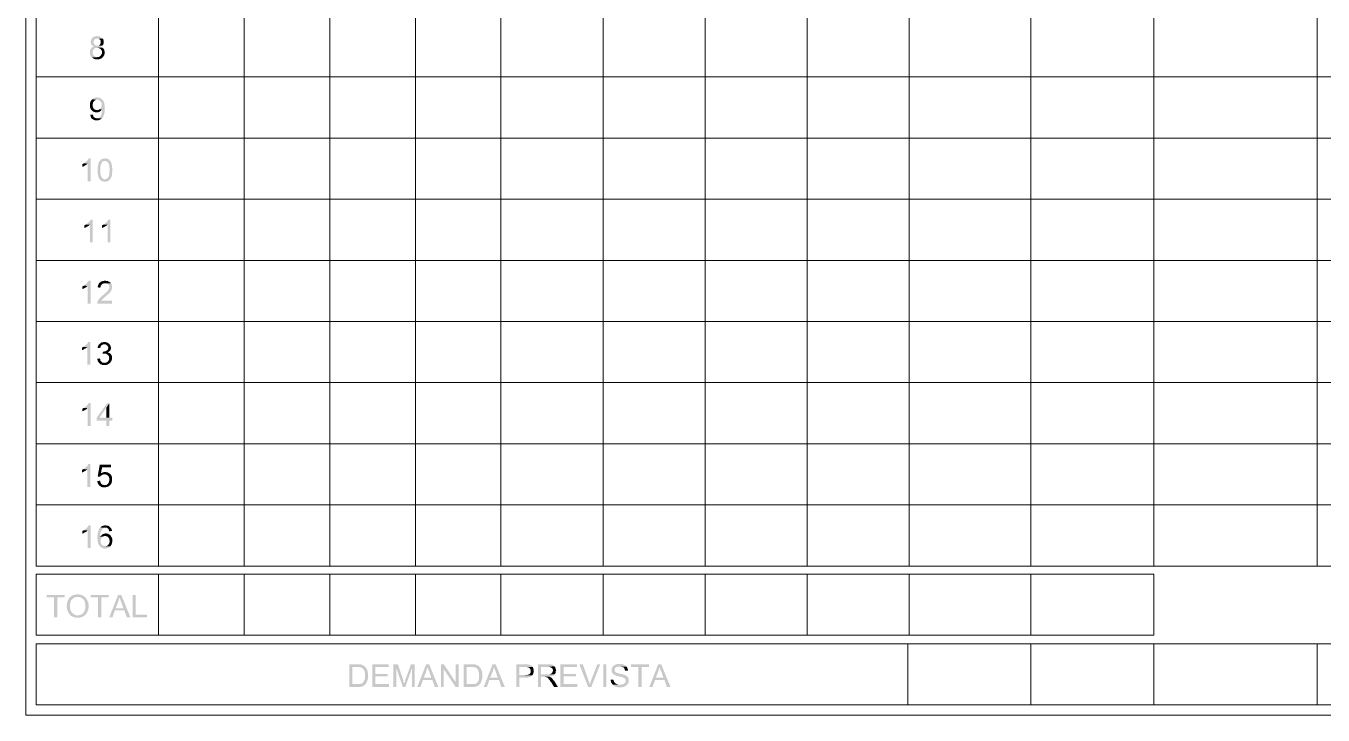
# Model space of a CAD drawing. Header units: inches. Extents: x 179598 to 179981, y 9195975 to 9196075.
# Drawn here: x 179715.49 to 179722.87, y 9196030.18 to 9196034.1 of the extents above; entities that cross this region are included whole.
import ezdxf

# ---------------------------------------------------------------- set-up
doc = ezdxf.new("R2010")
doc.units = ezdxf.units.IN
doc.header["$LTSCALE"] = 0.05
doc.header["$MEASUREMENT"] = 0
doc.linetypes.add('CONTINU', pattern=[0])
doc.layers.add('Cargas', color=150, linetype='Continuous', lineweight=30)

# ---------------------------------------------------------------- blocks, each defined once
blk = doc.blocks.new('QuadroCarga Model')
at = {"layer": 'Cargas', "linetype": 'CONTINU', "lineweight": 20, "transparency": 33554559}
for points in [[(1.4473, 11.0678), (1.4473, 11.1698), (1.4333, 11.1698), (1.4333, 11.1278), (1.3193, 11.1278), (1.3193, 11.1098), (1.4333, 11.1098), (1.4333, 11.0678)], [(1.4373, 11.0318), (1.4353, 11.0358), (1.4333, 11.0378), (1.4313, 11.0398), (1.4293, 11.0418), (1.4253, 11.0438), (1.4233, 11.0438), (1.4213, 11.0458), (1.4173, 11.0478), (1.4153, 11.0498), (1.4113, 11.0498), (1.4073, 11.0518), (1.4053, 11.0518), (1.4013, 11.0538), (1.3933, 11.0538), (1.3893, 11.0558), (1.3813, 11.0558), (1.3773, 11.0558), (1.3733, 11.0538), (1.3673, 11.0538), (1.3633, 11.0518), (1.3593, 11.0518), (1.3573, 11.0498), (1.3533, 11.0498), (1.3493, 11.0478), (1.3493, 11.0478), (1.3453, 11.0458), (1.3433, 11.0438), (1.3393, 11.0418), (1.3373, 11.0398), (1.3353, 11.0378), (1.3313, 11.0338), (1.3293, 11.0318), (1.3273, 11.0298), (1.3253, 11.0258), (1.3253, 11.0238), (1.3233, 11.0218), (1.3213, 11.0178), (1.3213, 11.0138), (1.3193, 11.0118), (1.3193, 11.0078), (1.3173, 11.0038), (1.3173, 10.9818), (1.3193, 10.9778), (1.3193, 10.9758), (1.3213, 10.9718), (1.3213, 10.9678), (1.3233, 10.9658), (1.3253, 10.9618), (1.3253, 10.9618), (1.3273, 10.9578), (1.3293, 10.9558), (1.3313, 10.9518), (1.3313, 11.0018), (1.3333, 11.0038), (1.3333, 11.0078), (1.3353, 11.0118), (1.3373, 11.0138), (1.3393, 11.0178), (1.3413, 11.0198), (1.3433, 11.0218), (1.3453, 11.0258), (1.3453, 11.0258), (1.3493, 11.0278), (1.3513, 11.0298), (1.3533, 11.0318), (1.3573, 11.0318), (1.3593, 11.0338), (1.3633, 11.0358), (1.3693, 11.0358), (1.3733, 11.0378), (1.3933, 11.0378), (1.3973, 11.0358), (1.4053, 11.0358), (1.4073, 11.0338), (1.4113, 11.0318), (1.4133, 11.0318), (1.4173, 11.0298), (1.4193, 11.0278), (1.4213, 11.0258), (1.4233, 11.0238), (1.4253, 11.0218), (1.4273, 11.0198), (1.4293, 11.0158), (1.4313, 11.0138), (1.4333, 11.0098), (1.4333, 11.0078), (1.4353, 11.0038), (1.4353, 10.9938)], [(1.4513, 10.9938), (1.4513, 10.9978), (1.4493, 11.0018), (1.4493, 11.0078), (1.4473, 11.0118), (1.4473, 11.0158), (1.4453, 11.0178), (1.4453, 11.0218), (1.4433, 11.0238), (1.4413, 11.0278), (1.4393, 11.0298), (1.4373, 11.0318), (1.4353, 10.9938), (1.4353, 10.9838), (1.4333, 10.9798), (1.4333, 10.9758), (1.4313, 10.9738), (1.4293, 10.9698), (1.4273, 10.9678), (1.4253, 10.9658), (1.4233, 10.9618), (1.4213, 10.9598), (1.4173, 10.9578), (1.4153, 10.9558), (1.4113, 10.9538), (1.4093, 10.9538), (1.4053, 10.9518), (1.3993, 10.9518), (1.3953, 10.9498), (1.3693, 10.9498), (1.3653, 10.9518), (1.3613, 10.9518), (1.3593, 10.9538), (1.3553, 10.9558), (1.3533, 10.9558), (1.3493, 10.9578), (1.3473, 10.9598), (1.3453, 10.9618), (1.3453, 10.9618), (1.3433, 10.9638), (1.3393, 10.9678), (1.3373, 10.9698), (1.3373, 10.9738), (1.3353, 10.9758), (1.3333, 10.9798), (1.3333, 10.9838), (1.3313, 10.9858), (1.3313, 10.9938), (1.3313, 10.9518), (1.3333, 10.9498), (1.3373, 10.9478), (1.3393, 10.9458), (1.3413, 10.9438), (1.3453, 10.9418), (1.3493, 10.9398), (1.3493, 10.9398), (1.3513, 10.9378), (1.3553, 10.9358), (1.3593, 10.9358), (1.3613, 10.9338), (1.3693, 10.9338), (1.3733, 10.9318), (1.3833, 10.9318), (1.3953, 10.9318), (1.3993, 10.9338), (1.4053, 10.9338), (1.4093, 10.9358), (1.4113, 10.9358), (1.4153, 10.9378), (1.4173, 10.9398), (1.4193, 10.9398), (1.4213, 10.9418), (1.4253, 10.9438), (1.4273, 10.9458), (1.4313, 10.9478), (1.4333, 10.9498), (1.4353, 10.9518), (1.4373, 10.9558), (1.4393, 10.9578), (1.4413, 10.9618), (1.4433, 10.9618), (1.4453, 10.9658), (1.4453, 10.9698), (1.4473, 10.9718), (1.4473, 10.9758), (1.4493, 10.9798), (1.4493, 10.9858), (1.4513, 10.9898)], [(1.4473, 10.8178), (1.4473, 10.9198), (1.4333, 10.9198), (1.4333, 10.8778), (1.3193, 10.8778), (1.3193, 10.8598), (1.4333, 10.8598), (1.4333, 10.8178)], [(1.8433, 10.9198), (1.8433, 10.9318), (1.8413, 10.9318), (1.8393, 10.9338), (1.8373, 10.9338), (1.8333, 10.9358), (1.8313, 10.9398), (1.8273, 10.9418), (1.8253, 10.9458), (1.8233, 10.9478), (1.8213, 10.9498), (1.8193, 10.9518), (1.8173, 10.9558), (1.8153, 10.9578), (1.8133, 10.9358), (1.7133, 10.9358), (1.7133, 10.9198)], [(1.8153, 10.9578), (1.8133, 10.9618), (1.8113, 10.9658), (1.8113, 10.9678), (1.7953, 10.9678), (1.7953, 10.9678), (1.7973, 10.9638), (1.7973, 10.9618), (1.7993, 10.9578), (1.8013, 10.9558), (1.8033, 10.9518), (1.8033, 10.9518), (1.8053, 10.9478), (1.8073, 10.9438), (1.8093, 10.9418), (1.8113, 10.9398), (1.8133, 10.9358)], [(2.1913, 10.9218), (2.1913, 10.9338), (2.1893, 10.9338), (2.1873, 10.9358), (2.1853, 10.9358), (2.1813, 10.9378), (2.1793, 10.9418), (2.1753, 10.9438), (2.1733, 10.9478), (2.1713, 10.9498), (2.1693, 10.9518), (2.1673, 10.9538), (2.1653, 10.9578), (2.1633, 10.9598), (2.1613, 10.9378), (2.0613, 10.9378), (2.0613, 10.9218)], [(2.1633, 10.9598), (2.1613, 10.9638), (2.1593, 10.9678), (2.1593, 10.9698), (2.1433, 10.9698), (2.1433, 10.9698), (2.1453, 10.9658), (2.1453, 10.9638), (2.1473, 10.9598), (2.1493, 10.9578), (2.1513, 10.9538), (2.1513, 10.9538), (2.1533, 10.9498), (2.1553, 10.9458), (2.1573, 10.9438), (2.1593, 10.9418), (2.1613, 10.9378)], [(2.5393, 10.9198), (2.5393, 10.9318), (2.5373, 10.9318), (2.5353, 10.9338), (2.5333, 10.9338), (2.5293, 10.9358), (2.5273, 10.9398), (2.5233, 10.9418), (2.5213, 10.9458), (2.5193, 10.9478), (2.5173, 10.9498), (2.5153, 10.9518), (2.5133, 10.9558), (2.5113, 10.9578), (2.5093, 10.9358), (2.4093, 10.9358), (2.4093, 10.9198)], [(2.5113, 10.9578), (2.5093, 10.9618), (2.5073, 10.9658), (2.5073, 10.9678), (2.4913, 10.9678), (2.4913, 10.9678), (2.4933, 10.9638), (2.4933, 10.9618), (2.4953, 10.9578), (2.4973, 10.9558), (2.4993, 10.9518), (2.4993, 10.9518), (2.5013, 10.9478), (2.5033, 10.9438), (2.5053, 10.9418), (2.5073, 10.9398), (2.5093, 10.9358)], [(2.8873, 10.9218), (2.8873, 10.9338), (2.8853, 10.9338), (2.8833, 10.9358), (2.8813, 10.9358), (2.8773, 10.9378), (2.8753, 10.9418), (2.8713, 10.9438), (2.8693, 10.9478), (2.8673, 10.9498), (2.8653, 10.9518), (2.8633, 10.9538), (2.8613, 10.9578), (2.8593, 10.9598), (2.8573, 10.9378), (2.7573, 10.9378), (2.7573, 10.9218)], [(2.8593, 10.9598), (2.8573, 10.9638), (2.8553, 10.9678), (2.8553, 10.9698), (2.8393, 10.9698), (2.8393, 10.9698), (2.8413, 10.9658), (2.8413, 10.9638), (2.8433, 10.9598), (2.8453, 10.9578), (2.8473, 10.9538), (2.8473, 10.9538), (2.8493, 10.9498), (2.8513, 10.9458), (2.8533, 10.9438), (2.8553, 10.9418), (2.8573, 10.9378)], [(3.2353, 10.9198), (3.2353, 10.9318), (3.2333, 10.9318), (3.2313, 10.9338), (3.2293, 10.9338), (3.2253, 10.9358), (3.2233, 10.9398), (3.2193, 10.9418), (3.2173, 10.9458), (3.2153, 10.9478), (3.2133, 10.9498), (3.2113, 10.9518), (3.2093, 10.9558), (3.2073, 10.9578), (3.2053, 10.9358), (3.1053, 10.9358), (3.1053, 10.9198)], [(3.2073, 10.9578), (3.2053, 10.9618), (3.2033, 10.9658), (3.2033, 10.9678), (3.1873, 10.9678), (3.1873, 10.9678), (3.1893, 10.9638), (3.1893, 10.9618), (3.1913, 10.9578), (3.1933, 10.9558), (3.1953, 10.9518), (3.1953, 10.9518), (3.1973, 10.9478), (3.1993, 10.9438), (3.2013, 10.9418), (3.2033, 10.9398), (3.2053, 10.9358)], [(3.5833, 10.9078), (3.5833, 10.9198), (3.5813, 10.9198), (3.5793, 10.9218), (3.5773, 10.9218), (3.5733, 10.9238), (3.5713, 10.9278), (3.5673, 10.9298), (3.5653, 10.9338), (3.5633, 10.9358), (3.5613, 10.9378), (3.5593, 10.9398), (3.5573, 10.9438), (3.5553, 10.9458), (3.5533, 10.9238), (3.4533, 10.9238), (3.4533, 10.9078)], [(3.5553, 10.9458), (3.5533, 10.9498), (3.5513, 10.9538), (3.5513, 10.9558), (3.5353, 10.9558), (3.5353, 10.9558), (3.5373, 10.9518), (3.5373, 10.9498), (3.5393, 10.9458), (3.5413, 10.9438), (3.5433, 10.9398), (3.5433, 10.9398), (3.5453, 10.9358), (3.5473, 10.9318), (3.5493, 10.9298), (3.5513, 10.9278), (3.5533, 10.9238)], [(3.9313, 10.9198), (3.9313, 10.9318), (3.9293, 10.9318), (3.9273, 10.9338), (3.9253, 10.9338), (3.9213, 10.9358), (3.9193, 10.9398), (3.9153, 10.9418), (3.9133, 10.9458), (3.9113, 10.9478), (3.9093, 10.9498), (3.9073, 10.9518), (3.9053, 10.9558), (3.9033, 10.9578), (3.9013, 10.9358), (3.8013, 10.9358), (3.8013, 10.9198)], [(3.9033, 10.9578), (3.9013, 10.9618), (3.8993, 10.9658), (3.8993, 10.9678), (3.8833, 10.9678), (3.8833, 10.9678), (3.8853, 10.9638), (3.8853, 10.9618), (3.8873, 10.9578), (3.8893, 10.9558), (3.8913, 10.9518), (3.8913, 10.9518), (3.8933, 10.9478), (3.8953, 10.9438), (3.8973, 10.9418), (3.8993, 10.9398), (3.9013, 10.9358)], [(4.1813, 10.9058), (4.1793, 10.9218), (4.1773, 10.9218), (4.1733, 10.9198), (4.1693, 10.9198), (4.1653, 10.9178), (4.1633, 10.9178), (4.1613, 10.9158), (4.1573, 10.9138), (4.1553, 10.9098), (4.1553, 10.9098), (4.1533, 10.9058), (4.1513, 10.9038), (4.1493, 10.8998), (4.1493, 10.8978), (4.1473, 10.8938), (4.1473, 10.8758), (4.1493, 10.8738), (4.1493, 10.8698), (4.1513, 10.8678), (4.1533, 10.8638), (4.1553, 10.8618), (4.1573, 10.8578), (4.1593, 10.8558), (4.1593, 10.8858), (4.1613, 10.8898), (4.1613, 10.8938), (4.1633, 10.8958), (4.1653, 10.8998), (4.1673, 10.9018), (4.1693, 10.9038), (4.1733, 10.9038), (4.1773, 10.9058)], [(4.2673, 10.9118), (4.2653, 10.9138), (4.2613, 10.9158), (4.2593, 10.9178), (4.2553, 10.9198), (4.2533, 10.9218), (4.2493, 10.9218), (4.2473, 10.9238), (4.2213, 10.9238), (4.2193, 10.9218), (4.2153, 10.9198), (4.2133, 10.9198), (4.2093, 10.9178), (4.2073, 10.9158), (4.2053, 10.9138), (4.2073, 10.8818), (4.2073, 10.8898), (4.2093, 10.8918), (4.2093, 10.8958), (4.2113, 10.8978), (4.2153, 10.8998), (4.2153, 10.9018), (4.2173, 10.9038), (4.2213, 10.9058), (4.2233, 10.9058), (4.2273, 10.9078), (4.2413, 10.9078), (4.2453, 10.9058), (4.2493, 10.9058), (4.2513, 10.9038), (4.2553, 10.9018), (4.2573, 10.8998), (4.2593, 10.8978), (4.2613, 10.8938), (4.2633, 10.8918), (4.2653, 10.8878), (4.2653, 10.8818)], [(4.6273, 10.8818), (4.6273, 10.8878), (4.6253, 10.8918), (4.6253, 10.8938), (4.6233, 10.8978), (4.6233, 10.9018), (4.6213, 10.9038), (4.6193, 10.9058), (4.6173, 10.9098), (4.6153, 10.9098), (4.6133, 10.9138), (4.6093, 10.9158), (4.6073, 10.9158), (4.6033, 10.9178), (4.6013, 10.9178), (4.5973, 10.9198), (4.5913, 10.9198), (4.5873, 10.9178), (4.5833, 10.9178), (4.5813, 10.9158), (4.5773, 10.9138), (4.5773, 10.9138), (4.5753, 10.9118), (4.5733, 10.9098), (4.5713, 10.9078), (4.5693, 10.9038), (4.5673, 10.8998), (4.5673, 10.8998), (4.5653, 10.9038), (4.5653, 10.9078), (4.5633, 10.9098), (4.5613, 10.9138), (4.5573, 10.9158), (4.5553, 10.9178), (4.5553, 10.9178), (4.5513, 10.9198), (4.5493, 10.9218), (4.5453, 10.9238), (4.5233, 10.9238), (4.5213, 10.9218), (4.5173, 10.9218), (4.5153, 10.9198), (4.5113, 10.9178), (4.5093, 10.9158), (4.5073, 10.9138), (4.5073, 10.8818), (4.5093, 10.8858), (4.5093, 10.8918), (4.5113, 10.8958), (4.5133, 10.8978), (4.5153, 10.9018), (4.5193, 10.9038), (4.5213, 10.9058), (4.5233, 10.9058), (4.5273, 10.9078), (4.5413, 10.9078), (4.5453, 10.9058), (4.5473, 10.9058), (4.5493, 10.9038), (4.5533, 10.9018), (4.5553, 10.8978), (4.5573, 10.8958), (4.5593, 10.8938), (4.5593, 10.8858), (4.5613, 10.8818), (4.5613, 10.8518), (4.5633, 10.8538), (4.5633, 10.8578), (4.5653, 10.8598), (4.5673, 10.8638), (4.5673, 10.8638), (4.5693, 10.8598), (4.5713, 10.8578), (4.5733, 10.8538), (4.5733, 10.8878), (4.5753, 10.8918), (4.5773, 10.8938), (4.5793, 10.8978), (4.5813, 10.8998), (4.5833, 10.8998), (4.5873, 10.9018), (4.5893, 10.9038), (4.5953, 10.9038), (4.5993, 10.9018), (4.6013, 10.9018), (4.6053, 10.8998), (4.6073, 10.8978), (4.6093, 10.8958), (4.6113, 10.8918), (4.6133, 10.8898), (4.6133, 10.8518), (4.6173, 10.8558), (4.6173, 10.8558), (4.6193, 10.8598), (4.6213, 10.8618), (4.6233, 10.8638), (4.6253, 10.8678), (4.6253, 10.8738), (4.6273, 10.8778)], [(1.8313, 10.8658), (1.8273, 10.8678), (1.8273, 10.8678), (1.8253, 10.8698), (1.8233, 10.8698), (1.8213, 10.8718), (1.8173, 10.8738), (1.8153, 10.8738), (1.8113, 10.8758), (1.8093, 10.8758), (1.8053, 10.8778), (1.8013, 10.8778), (1.7993, 10.8798), (1.7873, 10.8798), (1.7833, 10.8818), (1.7673, 10.8818), (1.7633, 10.8798), (1.7513, 10.8798), (1.7473, 10.8778), (1.7413, 10.8778), (1.7373, 10.8758), (1.7353, 10.8738), (1.7333, 10.8738), (1.7293, 10.8718), (1.7273, 10.8698), (1.7253, 10.8678), (1.7253, 10.8678), (1.7213, 10.8658), (1.7193, 10.8618), (1.7173, 10.8598), (1.7153, 10.8558), (1.7153, 10.8538), (1.7133, 10.8498), (1.7113, 10.8478), (1.7113, 10.8278), (1.7133, 10.8258), (1.7133, 10.8218), (1.7153, 10.8178), (1.7173, 10.8158), (1.7173, 10.8158), (1.7193, 10.8118), (1.7213, 10.8098), (1.7233, 10.8078), (1.7233, 10.8358), (1.7253, 10.8398), (1.7253, 10.8458), (1.7273, 10.8498), (1.7293, 10.8498), (1.7313, 10.8538), (1.7333, 10.8558), (1.7353, 10.8578), (1.7393, 10.8598), (1.7413, 10.8598), (1.7453, 10.8618), (1.7513, 10.8618), (1.7553, 10.8638), (1.7553, 10.8638), (1.7593, 10.8618), (1.7633, 10.8618), (1.7673, 10.8598), (1.7693, 10.8598), (1.7733, 10.8578), (1.7753, 10.8558), (1.7773, 10.8538), (1.7793, 10.8498), (1.7793, 10.8658), (1.7893, 10.8658), (1.7933, 10.8638), (1.8013, 10.8638), (1.8033, 10.8618), (1.8093, 10.8618), (1.8113, 10.8598), (1.8153, 10.8578), (1.8173, 10.8558), (1.8213, 10.8538), (1.8233, 10.8518), (1.8253, 10.8498), (1.8253, 10.8498), (1.8273, 10.8458), (1.8293, 10.8438), (1.8293, 10.8358)], [(1.7973, 10.8338), (1.7973, 10.8378), (1.7953, 10.8418), (1.7953, 10.8438), (1.7933, 10.8478), (1.7933, 10.8518), (1.7913, 10.8518), (1.7893, 10.8558), (1.7873, 10.8578), (1.7853, 10.8598), (1.7833, 10.8638), (1.7793, 10.8658), (1.7793, 10.8498), (1.7813, 10.8478), (1.7813, 10.8438), (1.7833, 10.8398), (1.7833, 10.8378), (1.7853, 10.8078), (1.7873, 10.8078), (1.7893, 10.8118), (1.7913, 10.8138), (1.7933, 10.8178), (1.7953, 10.8198), (1.7953, 10.8278), (1.7973, 10.8298)], [(1.8433, 10.8358), (1.8433, 10.8398), (1.8413, 10.8438), (1.8413, 10.8478), (1.8393, 10.8518), (1.8393, 10.8538), (1.8373, 10.8578), (1.8353, 10.8598), (1.8333, 10.8618), (1.8313, 10.8658), (1.8293, 10.8358), (1.8293, 10.8278), (1.8273, 10.8258), (1.8253, 10.8218), (1.8233, 10.8198), (1.8233, 10.8198), (1.8193, 10.8178), (1.8173, 10.8158), (1.8133, 10.8158), (1.8093, 10.8138), (1.8113, 10.7978), (1.8133, 10.7978), (1.8173, 10.7998), (1.8193, 10.7998), (1.8233, 10.8018), (1.8273, 10.8038), (1.8293, 10.8058), (1.8313, 10.8078), (1.8333, 10.8098), (1.8353, 10.8118), (1.8373, 10.8138), (1.8393, 10.8178), (1.8413, 10.8198), (1.8413, 10.8278), (1.8433, 10.8318)], [(2.0973, 10.8658), (2.0953, 10.8818), (2.0893, 10.8818), (2.0853, 10.8798), (2.0833, 10.8798), (2.0793, 10.8778), (2.0773, 10.8758), (2.0733, 10.8738), (2.0713, 10.8718), (2.0693, 10.8698), (2.0673, 10.8678), (2.0653, 10.8638), (2.0633, 10.8618), (2.0613, 10.8598), (2.0613, 10.8558), (2.0593, 10.8518), (2.0593, 10.8338), (2.0613, 10.8298), (2.0613, 10.8258), (2.0633, 10.8238), (2.0633, 10.8198), (2.0653, 10.8178), (2.0673, 10.8138), (2.0693, 10.8118), (2.0713, 10.8098), (2.0713, 10.8418), (2.0733, 10.8438), (2.0733, 10.8478), (2.0753, 10.8518), (2.0753, 10.8538), (2.0773, 10.8578), (2.0793, 10.8598), (2.0833, 10.8618), (2.0853, 10.8618), (2.0893, 10.8638), (2.0933, 10.8658)], [(2.1893, 10.8038), (2.1893, 10.8678), (2.1213, 10.8798), (2.1193, 10.8638), (2.1233, 10.8638), (2.1253, 10.8618), (2.1273, 10.8578), (2.1293, 10.8558), (2.1293, 10.8558), (2.1313, 10.8518), (2.1313, 10.8478), (2.1333, 10.8458), (2.1333, 10.8418), (2.1353, 10.8078), (2.1353, 10.8078), (2.1373, 10.8118), (2.1393, 10.8618), (2.1733, 10.8538), (2.1733, 10.8038)], [(2.1473, 10.8378), (2.1473, 10.8418), (2.1453, 10.8458), (2.1453, 10.8478), (2.1433, 10.8518), (2.1433, 10.8558), (2.1413, 10.8578), (2.1393, 10.8618), (2.1373, 10.8118), (2.1393, 10.8138), (2.1413, 10.8178), (2.1433, 10.8198), (2.1453, 10.8238), (2.1453, 10.8298), (2.1473, 10.8338)], [(2.5373, 10.8138), (2.5373, 10.8258), (2.4553, 10.8858), (2.4393, 10.8858), (2.4393, 10.8298), (2.4093, 10.8298), (2.4093, 10.8138), (2.4393, 10.8138), (2.4393, 10.7958), (2.4553, 10.7958), (2.4553, 10.8698), (2.5133, 10.8298)], [(2.5373, 10.8138), (2.5133, 10.8298), (2.4553, 10.8298), (2.4553, 10.8698), (2.4553, 10.8138)], [(2.8213, 10.8098), (2.8193, 10.8398), (2.8193, 10.8298), (2.8173, 10.8278), (2.8153, 10.8238), (2.8133, 10.8218), (2.8113, 10.8198), (2.8093, 10.8178), (2.8053, 10.8158), (2.7993, 10.8158), (2.7953, 10.8138), (2.7953, 10.8138), (2.7913, 10.8158), (2.7853, 10.8158), (2.7813, 10.8178), (2.7793, 10.8198), (2.7753, 10.8218), (2.7733, 10.8258), (2.7713, 10.8278), (2.7693, 10.8318), (2.7693, 10.8378), (2.7673, 10.8418), (2.7673, 10.8718), (2.7653, 10.8698), (2.7633, 10.8678), (2.7613, 10.8658), (2.7593, 10.8618), (2.7593, 10.8598), (2.7573, 10.8558), (2.7553, 10.8518), (2.7553, 10.8318), (2.7573, 10.8278), (2.7573, 10.8238), (2.7593, 10.8218), (2.7613, 10.8178), (2.7633, 10.8158), (2.7653, 10.8118), (2.7673, 10.8098), (2.7673, 10.8098), (2.7693, 10.8078), (2.7733, 10.8058), (2.7753, 10.8038), (2.7793, 10.8018), (2.7813, 10.7998), (2.7853, 10.7998), (2.7873, 10.7978), (2.8033, 10.7978), (2.8073, 10.7998), (2.8113, 10.7998), (2.8133, 10.8018), (2.8153, 10.8038), (2.8153, 10.8038), (2.8193, 10.8058)], [(2.7933, 10.8658), (2.7913, 10.8818), (2.7853, 10.8818), (2.7833, 10.8798), (2.7793, 10.8798), (2.7753, 10.8778), (2.7733, 10.8758), (2.7693, 10.8738), (2.7673, 10.8718), (2.7673, 10.8418), (2.7693, 10.8438), (2.7693, 10.8518), (2.7713, 10.8538), (2.7733, 10.8578), (2.7753, 10.8578), (2.7773, 10.8598), (2.7793, 10.8618), (2.7813, 10.8638), (2.7853, 10.8638), (2.7893, 10.8658)], [(2.8313, 10.8498), (2.8173, 10.8518), (2.8193, 10.8498), (2.8193, 10.8398), (2.8213, 10.8098), (2.8233, 10.8118), (2.8253, 10.8158), (2.8253, 10.8178), (2.8273, 10.8218), (2.8293, 10.8198), (2.8313, 10.8158), (2.8313, 10.8458)], [(2.8873, 10.8418), (2.8873, 10.8458), (2.8853, 10.8478), (2.8853, 10.8558), (2.8833, 10.8598), (2.8813, 10.8618), (2.8793, 10.8638), (2.8773, 10.8678), (2.8773, 10.8678), (2.8753, 10.8698), (2.8733, 10.8418), (2.8733, 10.8358), (2.8713, 10.8318), (2.8693, 10.8298), (2.8673, 10.8258), (2.8673, 10.8258), (2.8633, 10.8238), (2.8613, 10.8218), (2.8573, 10.8198), (2.8513, 10.8198), (2.8473, 10.8218), (2.8453, 10.8218), (2.8413, 10.8238), (2.8393, 10.8258), (2.8373, 10.8278), (2.8373, 10.8298), (2.8353, 10.8338), (2.8333, 10.8358), (2.8333, 10.8398), (2.8313, 10.8438), (2.8313, 10.8458), (2.8313, 10.8158), (2.8333, 10.8138), (2.8353, 10.8098), (2.8373, 10.8078), (2.8393, 10.8078), (2.8433, 10.8058), (2.8453, 10.8058), (2.8493, 10.8038), (2.8573, 10.8038), (2.8593, 10.8058), (2.8633, 10.8058), (2.8673, 10.8078), (2.8693, 10.8098), (2.8713, 10.8098), (2.8733, 10.8118), (2.8753, 10.8138), (2.8773, 10.8158), (2.8813, 10.8198), (2.8813, 10.8218), (2.8833, 10.8238), (2.8853, 10.8278), (2.8853, 10.8338), (2.8873, 10.8378)], [(2.8753, 10.8698), (2.8733, 10.8718), (2.8693, 10.8738), (2.8673, 10.8758), (2.8633, 10.8778), (2.8613, 10.8778), (2.8573, 10.8798), (2.8533, 10.8798), (2.8513, 10.8658), (2.8533, 10.8638), (2.8573, 10.8638), (2.8593, 10.8618), (2.8633, 10.8618), (2.8653, 10.8598), (2.8673, 10.8578), (2.8693, 10.8558), (2.8713, 10.8518), (2.8733, 10.8478), (2.8733, 10.8418)], [(3.2213, 10.8058), (3.2213, 10.8378), (3.2213, 10.8318), (3.2193, 10.8298), (3.2193, 10.8258), (3.2173, 10.8238), (3.2153, 10.8198), (3.2153, 10.8198), (3.2133, 10.8178), (3.2093, 10.8158), (3.2053, 10.8138), (3.1933, 10.8138), (3.1893, 10.8158), (3.1873, 10.8178), (3.1833, 10.8178), (3.1793, 10.8218), (3.1793, 10.8218), (3.1773, 10.8238), (3.1733, 10.8258), (3.1713, 10.8278), (3.1693, 10.8298), (3.1673, 10.8338), (3.1653, 10.8358), (3.1613, 10.8398), (3.1593, 10.8418), (3.1553, 10.8458), (3.1533, 10.8498), (3.1513, 10.8518), (3.1473, 10.8558), (3.1453, 10.8578), (3.1433, 10.8618), (3.1393, 10.8638), (3.1373, 10.8658), (3.1353, 10.8678), (3.1333, 10.8698), (3.1313, 10.8718), (3.1293, 10.8738), (3.1253, 10.8758), (3.1233, 10.8778), (3.1193, 10.8798), (3.1153, 10.8798), (3.1153, 10.8798), (3.1133, 10.8818), (3.1053, 10.8818), (3.1053, 10.7978), (3.1213, 10.7978), (3.1213, 10.8598), (3.1233, 10.8578), (3.1253, 10.8558), (3.1293, 10.8538), (3.1293, 10.8518), (3.1313, 10.8518), (3.1333, 10.8478), (3.1353, 10.8458), (3.1393, 10.8438), (3.1413, 10.8398), (3.1453, 10.8358), (3.1453, 10.8338), (3.1493, 10.8318), (3.1513, 10.8278), (3.1553, 10.8238), (3.1573, 10.8218), (3.1593, 10.8198), (3.1613, 10.8158), (3.1633, 10.8138), (3.1653, 10.8118), (3.1673, 10.8118), (3.1693, 10.8098), (3.1713, 10.8078), (3.1753, 10.8058), (3.1773, 10.8038), (3.1813, 10.8018), (3.1833, 10.7998), (3.1893, 10.7998), (3.1913, 10.7978), (3.1993, 10.7978), (3.2073, 10.7978), (3.2093, 10.7998), (3.2133, 10.7998), (3.2153, 10.8018), (3.2193, 10.8038)], [(3.2353, 10.8378), (3.2353, 10.8418), (3.2333, 10.8458), (3.2333, 10.8518), (3.2313, 10.8558), (3.2313, 10.8578), (3.2293, 10.8618), (3.2273, 10.8638), (3.2253, 10.8658), (3.2233, 10.8698), (3.2213, 10.8718), (3.2173, 10.8738), (3.2153, 10.8738), (3.2113, 10.8758), (3.2093, 10.8778), (3.2053, 10.8778), (3.2013, 10.8798), (3.1973, 10.8798), (3.1953, 10.8638), (3.1993, 10.8638), (3.2033, 10.8618), (3.2073, 10.8618), (3.2093, 10.8598), (3.2113, 10.8578), (3.2153, 10.8558), (3.2173, 10.8538), (3.2173, 10.8518), (3.2193, 10.8478), (3.2213, 10.8458), (3.2213, 10.8058), (3.2253, 10.8078), (3.2253, 10.8078), (3.2273, 10.8118), (3.2293, 10.8138), (3.2293, 10.8158), (3.2313, 10.8198), (3.2333, 10.8218), (3.2333, 10.8298), (3.2353, 10.8338)], [(3.5553, 10.8458), (3.5533, 10.8498), (3.5513, 10.8538), (3.5513, 10.8558), (3.5353, 10.8558), (3.5353, 10.8558), (3.5373, 10.8518), (3.5373, 10.8498), (3.5393, 10.8458), (3.5413, 10.8438), (3.5433, 10.8398), (3.5433, 10.8398), (3.5453, 10.8358), (3.5473, 10.8318), (3.5493, 10.8298), (3.5513, 10.8278), (3.5533, 10.8238)], [(3.9313, 10.8378), (3.9313, 10.8418), (3.9293, 10.8458), (3.9293, 10.8498), (3.9273, 10.8538), (3.9273, 10.8558), (3.9253, 10.8598), (3.9233, 10.8618), (3.9233, 10.8618), (3.9193, 10.8638), (3.9173, 10.8678), (3.9173, 10.8338), (3.9153, 10.8298), (3.9153, 10.8278), (3.9133, 10.8258), (3.9093, 10.8218), (3.9073, 10.8198), (3.9073, 10.8198), (3.9053, 10.8178), (3.9033, 10.8178), (3.8993, 10.8158), (3.8933, 10.8158), (3.8913, 10.8138), (3.8793, 10.8138), (3.8753, 10.8118), (3.8593, 10.8118), (3.8533, 10.8138), (3.8373, 10.8138), (3.8353, 10.8158), (3.8293, 10.8158), (3.8273, 10.8178), (3.8253, 10.8178), (3.8233, 10.8198), (3.8213, 10.8218), (3.8193, 10.8238), (3.8153, 10.8258), (3.8153, 10.8298), (3.8133, 10.8318), (3.8133, 10.8358), (3.8113, 10.8378), (3.8113, 10.8658), (3.8093, 10.8638), (3.8053, 10.8618), (3.8053, 10.8578), (3.8033, 10.8558), (3.8013, 10.8518), (3.8013, 10.8498), (3.7993, 10.8458), (3.7993, 10.8298), (3.8013, 10.8278), (3.8013, 10.8238), (3.8033, 10.8198), (3.8053, 10.8178), (3.8073, 10.8158), (3.8073, 10.8138), (3.8093, 10.8118), (3.8113, 10.8098), (3.8153, 10.8078), (3.8173, 10.8058), (3.8213, 10.8038), (3.8253, 10.8018), (3.8273, 10.8018), (3.8293, 10.7998), (3.8353, 10.7998), (3.8373, 10.7978), (3.8493, 10.7978), (3.8533, 10.7958), (3.8753, 10.7958), (3.8793, 10.7978), (3.8933, 10.7978), (3.8953, 10.7998), (3.8993, 10.7998), (3.9013, 10.8018), (3.9053, 10.8018), (3.9093, 10.8038), (3.9113, 10.8058), (3.9153, 10.8078), (3.9153, 10.8078), (3.9173, 10.8098), (3.9193, 10.8118), (3.9233, 10.8138), (3.9253, 10.8178), (3.9273, 10.8198), (3.9273, 10.8218), (3.9293, 10.8238), (3.9293, 10.8318), (3.9313, 10.8338)], [(3.9173, 10.8678), (3.9153, 10.8698), (3.9113, 10.8718), (3.9093, 10.8718), (3.9053, 10.8738), (3.9013, 10.8758), (3.8973, 10.8758), (3.8953, 10.8778), (3.8873, 10.8778), (3.8853, 10.8798), (3.8453, 10.8798), (3.8413, 10.8778), (3.8353, 10.8778), (3.8313, 10.8758), (3.8273, 10.8758), (3.8253, 10.8738), (3.8213, 10.8738), (3.8193, 10.8718), (3.8173, 10.8698), (3.8153, 10.8698), (3.8133, 10.8678), (3.8113, 10.8658), (3.8113, 10.8378), (3.8113, 10.8398), (3.8133, 10.8438), (3.8133, 10.8458), (3.8153, 10.8498), (3.8173, 10.8518), (3.8193, 10.8538), (3.8233, 10.8558), (3.8233, 10.8578), (3.8253, 10.8578), (3.8273, 10.8598), (3.8293, 10.8598), (3.8333, 10.8618), (3.8393, 10.8618), (3.8433, 10.8638), (3.8853, 10.8638), (3.8893, 10.8618), (3.8953, 10.8618), (3.8993, 10.8598), (3.9013, 10.8598), (3.9033, 10.8578), (3.9073, 10.8578), (3.9093, 10.8558), (3.9113, 10.8538), (3.9133, 10.8518), (3.9153, 10.8478), (3.9173, 10.8458), (3.9173, 10.8378)], [(4.2793, 10.8838), (4.2793, 10.8878), (4.2773, 10.8918), (4.2773, 10.8958), (4.2753, 10.8978), (4.2753, 10.9018), (4.2733, 10.9038), (4.2713, 10.9078), (4.2693, 10.9098), (4.2673, 10.9118), (4.2653, 10.8818), (4.2653, 10.8758), (4.2633, 10.8738), (4.2613, 10.8698), (4.2593, 10.8678), (4.2573, 10.8638), (4.2553, 10.8638), (4.2533, 10.8618), (4.2513, 10.8598), (4.2473, 10.8578), (4.2273, 10.8578), (4.2233, 10.8598), (4.2193, 10.8598), (4.2173, 10.8618), (4.2153, 10.8638), (4.2133, 10.8658), (4.2113, 10.8698), (4.2093, 10.8558), (4.1953, 10.8558), (4.1913, 10.8578), (4.1853, 10.8578), (4.1813, 10.8598), (4.1773, 10.8598), (4.1753, 10.8618), (4.1733, 10.8638), (4.1713, 10.8638), (4.1673, 10.8678), (4.1653, 10.8698), (4.1633, 10.8718), (4.1613, 10.8758), (4.1613, 10.8818), (4.1593, 10.8858), (4.1593, 10.8558), (4.1613, 10.8538), (4.1633, 10.8518), (4.1673, 10.8498), (4.1693, 10.8478), (4.1733, 10.8458), (4.1773, 10.8458), (4.1773, 10.8458), (4.1793, 10.8438), (4.1833, 10.8438), (4.1853, 10.8418), (4.1933, 10.8418), (4.1953, 10.8398), (4.2173, 10.8398), (4.2333, 10.8398), (4.2373, 10.8418), (4.2453, 10.8418), (4.2473, 10.8438), (4.2493, 10.8438), (4.2533, 10.8458), (4.2573, 10.8458), (4.2593, 10.8478), (4.2633, 10.8498), (4.2653, 10.8538), (4.2673, 10.8558), (4.2693, 10.8578), (4.2713, 10.8598), (4.2733, 10.8638), (4.2753, 10.8658), (4.2773, 10.8698), (4.2773, 10.8758), (4.2793, 10.8798)], [(4.2113, 10.8698), (4.2093, 10.8718), (4.2073, 10.8758), (4.2073, 10.8818), (4.2053, 10.9138), (4.2033, 10.9118), (4.2013, 10.9098), (4.1993, 10.9058), (4.1973, 10.9038), (4.1953, 10.8998), (4.1953, 10.8958), (4.1933, 10.8938), (4.1933, 10.8778), (4.1953, 10.8758), (4.1953, 10.8718), (4.1973, 10.8678), (4.1973, 10.8678), (4.1993, 10.8658), (4.2013, 10.8618), (4.2053, 10.8598), (4.2073, 10.8578), (4.2093, 10.8558)], [(4.5613, 10.8518), (4.5613, 10.8818), (4.5593, 10.8778), (4.5593, 10.8718), (4.5573, 10.8698), (4.5553, 10.8658), (4.5533, 10.8638), (4.5513, 10.8618), (4.5473, 10.8598), (4.5453, 10.8578), (4.5413, 10.8558), (4.5273, 10.8558), (4.5233, 10.8578), (4.5213, 10.8598), (4.5173, 10.8618), (4.5153, 10.8638), (4.5133, 10.8658), (4.5113, 10.8678), (4.5093, 10.8718), (4.5093, 10.8778), (4.5073, 10.8818), (4.5073, 10.9138), (4.5053, 10.9118), (4.5033, 10.9078), (4.5013, 10.9058), (4.4993, 10.9038), (4.4973, 10.8998), (4.4973, 10.8958), (4.4953, 10.8938), (4.4953, 10.8718), (4.4973, 10.8698), (4.4973, 10.8658), (4.4993, 10.8618), (4.5013, 10.8598), (4.5013, 10.8558), (4.5033, 10.8538), (4.5073, 10.8518), (4.5093, 10.8498), (4.5113, 10.8478), (4.5133, 10.8458), (4.5173, 10.8438), (4.5193, 10.8418), (4.5233, 10.8418), (4.5273, 10.8398), (4.5413, 10.8398), (4.5453, 10.8418), (4.5493, 10.8418), (4.5513, 10.8438), (4.5553, 10.8458), (4.5553, 10.8458), (4.5573, 10.8478)], [(4.6133, 10.8518), (4.6133, 10.8818), (4.6133, 10.8758), (4.6113, 10.8718), (4.6093, 10.8698), (4.6073, 10.8678), (4.6053, 10.8658), (4.6033, 10.8638), (4.5993, 10.8618), (4.5873, 10.8618), (4.5853, 10.8638), (4.5813, 10.8638), (4.5793, 10.8678), (4.5773, 10.8678), (4.5753, 10.8718), (4.5733, 10.8738), (4.5733, 10.8818), (4.5733, 10.8538), (4.5753, 10.8518), (4.5773, 10.8498), (4.5793, 10.8478), (4.5833, 10.8478), (4.5853, 10.8458), (4.6013, 10.8458), (4.6053, 10.8478), (4.6093, 10.8478), (4.6113, 10.8498)], [(1.4473, 10.7458), (1.4473, 10.7638), (1.3193, 10.8138), (1.3193, 10.7958), (1.3593, 10.7818), (1.3593, 10.7278), (1.3713, 10.7778), (1.4093, 10.7618), (1.4133, 10.7618), (1.4173, 10.7598), (1.4213, 10.7598), (1.4233, 10.7578), (1.4273, 10.7578), (1.4313, 10.7558), (1.4353, 10.7558)], [(1.4473, 10.7458), (1.4353, 10.7558), (1.4313, 10.7558), (1.4293, 10.7538), (1.4253, 10.7538), (1.4233, 10.7518), (1.4193, 10.7518), (1.4153, 10.7498), (1.4113, 10.7478), (1.4073, 10.7458), (1.3713, 10.7338), (1.3713, 10.7778), (1.3593, 10.7278), (1.3193, 10.7138), (1.3193, 10.6938)], [(1.7853, 10.8078), (1.7833, 10.8378), (1.7833, 10.8338), (1.7813, 10.8318), (1.7813, 10.8278), (1.7793, 10.8238), (1.7773, 10.8218), (1.7753, 10.8198), (1.7733, 10.8178), (1.7713, 10.8158), (1.7693, 10.8158), (1.7653, 10.8138), (1.7613, 10.8138), (1.7573, 10.8118), (1.7473, 10.8118), (1.7433, 10.8138), (1.7413, 10.8138), (1.7373, 10.8158), (1.7353, 10.8178), (1.7313, 10.8198), (1.7313, 10.8218), (1.7273, 10.8238), (1.7273, 10.8258), (1.7253, 10.8298), (1.7253, 10.8338), (1.7233, 10.8358), (1.7233, 10.8078), (1.7273, 10.8058), (1.7293, 10.8038), (1.7333, 10.8018), (1.7353, 10.7998), (1.7373, 10.7998), (1.7413, 10.7978), (1.7453, 10.7978), (1.7473, 10.7958), (1.7633, 10.7958), (1.7673, 10.7978), (1.7713, 10.7978), (1.7733, 10.7998), (1.7773, 10.8018), (1.7793, 10.8038), (1.7833, 10.8038)], [(2.1353, 10.8078), (2.1333, 10.8418), (2.1333, 10.8358), (2.1313, 10.8338), (2.1313, 10.8298), (2.1293, 10.8258), (2.1273, 10.8238), (2.1253, 10.8218), (2.1233, 10.8198), (2.1213, 10.8178), (2.1173, 10.8158), (2.1153, 10.8158), (2.1113, 10.8138), (2.1033, 10.8138), (2.0953, 10.8138), (2.0933, 10.8158), (2.0893, 10.8158), (2.0853, 10.8178), (2.0833, 10.8198), (2.0813, 10.8218), (2.0793, 10.8218), (2.0773, 10.8258), (2.0753, 10.8278), (2.0733, 10.8298), (2.0733, 10.8378), (2.0713, 10.8418), (2.0713, 10.8098), (2.0753, 10.8078), (2.0753, 10.8058), (2.0773, 10.8038), (2.0813, 10.8018), (2.0833, 10.8018), (2.0873, 10.7998), (2.0913, 10.7998), (2.0933, 10.7978), (2.1173, 10.7978), (2.1213, 10.7998), (2.1233, 10.7998), (2.1273, 10.8018), (2.1293, 10.8038), (2.1333, 10.8058)], [(3.5833, 10.8078), (3.5833, 10.8198), (3.5813, 10.8198), (3.5793, 10.8218), (3.5773, 10.8218), (3.5733, 10.8238), (3.5713, 10.8278), (3.5673, 10.8298), (3.5653, 10.8338), (3.5633, 10.8358), (3.5613, 10.8378), (3.5593, 10.8398), (3.5573, 10.8438), (3.5553, 10.8458), (3.5533, 10.8238), (3.4533, 10.8238), (3.4533, 10.8078)], [(1.4473, 10.6638), (1.4473, 10.6798), (1.3193, 10.6798), (1.3193, 10.5998), (1.3353, 10.5998), (1.3353, 10.6638)], [(1.0513, 9.4038), (1.0513, 9.4478), (0.9233, 9.4478), (0.9233, 9.3878), (0.9253, 9.3838), (0.9253, 9.3778), (0.9273, 9.3738), (0.9293, 9.3718), (0.9293, 9.3678), (0.9313, 9.3658), (0.9333, 9.3638), (0.9353, 9.3618), (0.9373, 9.3578), (0.9393, 9.4318), (1.0373, 9.4318), (1.0373, 9.4038), (1.0393, 9.3598), (1.0413, 9.3618), (1.0433, 9.3638), (1.0453, 9.3678), (1.0473, 9.3698), (1.0473, 9.3738), (1.0493, 9.3778), (1.0513, 9.3798), (1.0513, 9.3998)], [(1.0393, 9.3598), (1.0373, 9.4038), (1.0373, 9.3938), (1.0353, 9.3898), (1.0353, 9.3818), (1.0333, 9.3818), (1.0333, 9.3778), (1.0313, 9.3758), (1.0293, 9.3718), (1.0253, 9.3698), (1.0233, 9.3678), (1.0193, 9.3658), (1.0193, 9.3658), (1.0173, 9.3638), (1.0133, 9.3638), (1.0113, 9.3618), (1.0073, 9.3618), (1.0053, 9.3598), (0.9893, 9.3598), (0.9693, 9.3598), (0.9673, 9.3618), (0.9633, 9.3618), (0.9633, 9.3618), (0.9593, 9.3638), (0.9553, 9.3658), (0.9533, 9.3678), (0.9493, 9.3698), (0.9473, 9.3718), (0.9453, 9.3738), (0.9433, 9.3758), (0.9413, 9.3798), (0.9413, 9.3858), (0.9393, 9.3878), (0.9393, 9.4318), (0.9373, 9.3578), (0.9413, 9.3558), (0.9433, 9.3538), (0.9453, 9.3518), (0.9493, 9.3498), (0.9513, 9.3498), (0.9553, 9.3478), (0.9593, 9.3458), (0.9633, 9.3458), (0.9633, 9.3438), (0.9693, 9.3438), (0.9733, 9.3418), (1.0033, 9.3418), (1.0053, 9.3438), (1.0133, 9.3438), (1.0153, 9.3458), (1.0193, 9.3458), (1.0213, 9.3478), (1.0253, 9.3498), (1.0273, 9.3498), (1.0313, 9.3518), (1.0333, 9.3538), (1.0353, 9.3558)], [(1.0513, 9.2238), (1.0513, 9.3178), (0.9233, 9.3178), (0.9233, 9.2218), (0.9393, 9.2218), (0.9393, 9.2998), (0.9833, 9.2998), (0.9833, 9.2298), (0.9973, 9.2298), (0.9973, 9.2998), (1.0373, 9.2998), (1.0373, 9.2238)], [(1.0513, 9.1718), (1.0513, 9.1978), (0.9233, 9.1978), (0.9233, 9.1818), (1.0333, 9.1818)], [(1.0513, 9.1718), (1.0333, 9.1818), (0.9233, 9.1438), (0.9413, 9.1358), (0.9433, 9.1358), (0.9453, 9.1378), (0.9493, 9.1378), (0.9533, 9.1398), (0.9573, 9.1418), (0.9613, 9.1418)], [(1.0513, 9.0758), (1.0513, 9.0978), (0.9633, 9.1298), (0.9633, 9.1298), (0.9573, 9.1318), (0.9533, 9.1318), (0.9513, 9.1338), (0.9473, 9.1338), (0.9453, 9.1358), (0.9413, 9.1358), (0.9233, 9.1438), (0.9233, 9.1298), (1.0313, 9.0918)], [(1.0513, 9.0758), (1.0313, 9.0918), (0.9233, 9.0918), (0.9233, 9.0758)], [(1.0513, 8.9938), (1.0513, 9.0118), (0.9233, 9.0618), (0.9233, 9.0438), (0.9633, 9.0298), (0.9633, 8.9758), (0.9753, 9.0258), (1.0133, 9.0098), (1.0173, 9.0098), (1.0213, 9.0078), (1.0253, 9.0078), (1.0273, 9.0058), (1.0313, 9.0058), (1.0353, 9.0038), (1.0393, 9.0038)], [(1.0513, 8.9938), (1.0393, 9.0038), (1.0353, 9.0038), (1.0333, 9.0018), (1.0293, 9.0018), (1.0273, 8.9998), (1.0233, 8.9998), (1.0193, 8.9978), (1.0153, 8.9958), (1.0113, 8.9938), (0.9753, 8.9818), (0.9753, 9.0258), (0.9633, 8.9758), (0.9233, 8.9618), (0.9233, 8.9418)], [(1.0513, 8.9098), (1.0513, 8.9278), (0.9233, 8.9278), (0.9233, 8.9118), (1.0253, 8.9118)], [(1.0513, 8.9098), (1.0253, 8.9118), (0.9233, 8.8438), (0.9513, 8.8438)], [(1.0513, 8.8258), (1.0513, 8.8438), (0.9233, 8.8438), (0.9233, 8.8258)], [(1.0513, 8.7538), (1.0513, 8.7978), (0.9233, 8.7978), (0.9233, 8.7378), (0.9253, 8.7338), (0.9253, 8.7278), (0.9273, 8.7238), (0.9293, 8.7218), (0.9293, 8.7178), (0.9313, 8.7158), (0.9333, 8.7138), (0.9353, 8.7118), (0.9373, 8.7078), (0.9393, 8.7818), (1.0373, 8.7818), (1.0373, 8.7538), (1.0393, 8.7098), (1.0413, 8.7118), (1.0433, 8.7138), (1.0453, 8.7178), (1.0473, 8.7198), (1.0473, 8.7238), (1.0493, 8.7278), (1.0513, 8.7298), (1.0513, 8.7498)], [(1.0393, 8.7098), (1.0373, 8.7538), (1.0373, 8.7438), (1.0353, 8.7398), (1.0353, 8.7318), (1.0333, 8.7318), (1.0333, 8.7278), (1.0313, 8.7258), (1.0293, 8.7218), (1.0253, 8.7198), (1.0233, 8.7178), (1.0193, 8.7158), (1.0193, 8.7158), (1.0173, 8.7138), (1.0133, 8.7138), (1.0113, 8.7118), (1.0073, 8.7118), (1.0053, 8.7098), (0.9893, 8.7098), (0.9693, 8.7098), (0.9673, 8.7118), (0.9633, 8.7118), (0.9633, 8.7118), (0.9593, 8.7138), (0.9553, 8.7158), (0.9533, 8.7178), (0.9493, 8.7198), (0.9473, 8.7218), (0.9453, 8.7238), (0.9433, 8.7258), (0.9413, 8.7298), (0.9413, 8.7358), (0.9393, 8.7378), (0.9393, 8.7818), (0.9373, 8.7078), (0.9413, 8.7058), (0.9433, 8.7038), (0.9453, 8.7018), (0.9493, 8.6998), (0.9513, 8.6998), (0.9553, 8.6978), (0.9593, 8.6958), (0.9633, 8.6958), (0.9633, 8.6938), (0.9693, 8.6938), (0.9733, 8.6918), (1.0033, 8.6918), (1.0053, 8.6938), (1.0133, 8.6938), (1.0153, 8.6958), (1.0193, 8.6958), (1.0213, 8.6978), (1.0253, 8.6998), (1.0273, 8.6998), (1.0313, 8.7018), (1.0333, 8.7038), (1.0353, 8.7058)], [(1.0513, 8.6158), (1.0513, 8.6338), (0.9233, 8.6838), (0.9233, 8.6658), (0.9633, 8.6518), (0.9633, 8.5978), (0.9753, 8.6478), (1.0133, 8.6318), (1.0173, 8.6318), (1.0213, 8.6298), (1.0253, 8.6298), (1.0273, 8.6278), (1.0313, 8.6278), (1.0353, 8.6258), (1.0393, 8.6258)], [(1.0513, 8.6158), (1.0393, 8.6258), (1.0353, 8.6258), (1.0333, 8.6238), (1.0293, 8.6238), (1.0273, 8.6218), (1.0233, 8.6218), (1.0193, 8.6198), (1.0153, 8.6178), (1.0113, 8.6158), (0.9753, 8.6038), (0.9753, 8.6478), (0.9633, 8.5978), (0.9233, 8.5838), (0.9233, 8.5638)], [(1.0513, 8.4498), (1.0513, 8.4978), (0.9233, 8.4978), (0.9233, 8.4818), (0.9753, 8.4818), (0.9753, 8.4358), (0.9773, 8.4318), (0.9773, 8.4298), (0.9793, 8.4258), (0.9793, 8.4218), (0.9813, 8.4198), (0.9813, 8.4158), (0.9833, 8.4138), (0.9853, 8.4118), (0.9873, 8.4098), (0.9893, 8.4078), (0.9913, 8.4818), (1.0373, 8.4818), (1.0373, 8.4058), (1.0413, 8.4078), (1.0433, 8.4118), (1.0453, 8.4138), (1.0473, 8.4158), (1.0473, 8.4198), (1.0493, 8.4218), (1.0493, 8.4258), (1.0513, 8.4298), (1.0513, 8.4458)], [(1.0373, 8.4058), (1.0373, 8.4478), (1.0373, 8.4378), (1.0353, 8.4338), (1.0353, 8.4298), (1.0333, 8.4258), (1.0313, 8.4238), (1.0273, 8.4218), (1.0273, 8.4218), (1.0253, 8.4198), (1.0213, 8.4178), (1.0053, 8.4178), (1.0013, 8.4198), (0.9993, 8.4218), (0.9973, 8.4238), (0.9973, 8.4238), (0.9953, 8.4258), (0.9933, 8.4298), (0.9933, 8.4318), (0.9913, 8.4358), (0.9913, 8.4818), (0.9893, 8.4078), (0.9913, 8.4058), (0.9953, 8.4038), (0.9973, 8.4038), (1.0013, 8.4018), (1.0033, 8.4018), (1.0073, 8.3998), (1.0153, 8.3998), (1.0233, 8.3998), (1.0253, 8.4018), (1.0293, 8.4018), (1.0333, 8.4038), (1.0353, 8.4038)], [(1.0513, 8.3178), (1.0513, 8.3758), (0.9233, 8.3758), (0.9233, 8.3578), (0.9813, 8.3578), (0.9813, 8.3098), (0.9833, 8.3058), (0.9833, 8.2978), (0.9853, 8.2958), (0.9873, 8.2918), (0.9873, 8.2898), (0.9893, 8.2858), (0.9913, 8.2838), (0.9933, 8.2818), (0.9953, 8.2818), (0.9953, 8.3578), (1.0373, 8.3578), (1.0373, 8.3178), (1.0413, 8.2818), (1.0433, 8.2838), (1.0453, 8.2858), (1.0473, 8.2898), (1.0493, 8.2918), (1.0493, 8.2958), (1.0513, 8.2998), (1.0513, 8.3138)], [(0.9813, 8.3098), (0.9813, 8.3398), (0.9813, 8.3358), (0.9793, 8.3318), (0.9793, 8.3278), (0.9773, 8.3238), (0.9773, 8.3218), (0.9753, 8.3198), (0.9733, 8.3178), (0.9713, 8.3158), (0.9673, 8.3138), (0.9673, 8.3138), (0.9653, 8.3118), (0.9633, 8.3098), (0.9613, 8.3078), (0.9573, 8.3058), (0.9533, 8.3038), (0.9493, 8.2998), (0.9233, 8.2838), (0.9233, 8.2618), (0.9593, 8.2838), (0.9593, 8.2858), (0.9613, 8.2878), (0.9653, 8.2898), (0.9673, 8.2918), (0.9713, 8.2938), (0.9733, 8.2958), (0.9753, 8.2978), (0.9753, 8.2998), (0.9773, 8.3018), (0.9793, 8.3058)], [(1.0413, 8.2818), (1.0373, 8.3178), (1.0373, 8.3078), (1.0353, 8.3058), (1.0353, 8.3018), (1.0333, 8.2998), (1.0313, 8.2978), (1.0293, 8.2938), (1.0273, 8.2918), (1.0233, 8.2918), (1.0213, 8.2898), (1.0153, 8.2898), (1.0113, 8.2918), (1.0093, 8.2918), (1.0053, 8.2938), (1.0033, 8.2958), (1.0013, 8.2978), (0.9993, 8.2998), (0.9973, 8.3038), (0.9973, 8.3078), (0.9953, 8.3098), (0.9953, 8.3578), (0.9953, 8.2818), (0.9973, 8.2778), (0.9993, 8.2778), (1.0033, 8.2758), (1.0073, 8.2738), (1.0133, 8.2738), (1.0173, 8.2718), (1.0193, 8.2718), (1.0233, 8.2738), (1.0273, 8.2738), (1.0293, 8.2758), (1.0333, 8.2758), (1.0373, 8.2778), (1.0373, 8.2798)], [(1.0513, 8.1538), (1.0513, 8.2478), (0.9233, 8.2478), (0.9233, 8.1518), (0.9393, 8.1518), (0.9393, 8.2298), (0.9833, 8.2298), (0.9833, 8.1598), (0.9973, 8.1598), (0.9973, 8.2298), (1.0373, 8.2298), (1.0373, 8.1538)], [(1.0513, 8.1198), (1.0513, 8.1398), (0.9233, 8.0898), (0.9373, 8.0798), (0.9373, 8.0798), (0.9413, 8.0818), (0.9453, 8.0818), (0.9473, 8.0838), (0.9513, 8.0838), (0.9553, 8.0858), (0.9593, 8.0878)], [(1.0513, 8.0218), (1.0513, 8.0378), (0.9593, 8.0738), (0.9573, 8.0738), (0.9553, 8.0758), (0.9513, 8.0758), (0.9473, 8.0778), (0.9433, 8.0778), (0.9413, 8.0798), (0.9373, 8.0798), (0.9233, 8.0898), (0.9233, 8.0718)], [(0.9233, 7.9858), (1.0513, 7.9858), (1.0513, 8.0038), (0.9233, 8.0038)], [(1.0553, 7.9118), (1.0533, 7.9138), (1.0533, 7.9258), (1.0513, 7.9278), (1.0513, 7.9318), (1.0493, 7.9358), (1.0493, 7.9378), (1.0473, 7.9418), (1.0453, 7.9438), (1.0433, 7.9478), (1.0393, 7.9498), (1.0373, 7.9518), (1.0353, 7.9518), (1.0333, 7.9538), (1.0293, 7.9558), (1.0093, 7.9558), (1.0053, 7.9538), (1.0033, 7.9518), (1.0033, 7.9518), (0.9993, 7.9498), (0.9973, 7.9478), (0.9953, 7.9458), (0.9933, 7.9418), (0.9913, 7.9378), (0.9913, 7.9378), (0.9893, 7.9358), (0.9893, 7.9338), (0.9873, 7.9298), (0.9853, 7.9258), (0.9853, 7.9218), (0.9833, 7.9178), (0.9833, 7.9138), (0.9813, 7.9098), (0.9813, 7.9058), (0.9793, 7.9018), (0.9793, 7.8978), (0.9773, 7.8958), (0.9773, 7.8898), (0.9753, 7.8878), (0.9733, 7.8838), (0.9713, 7.8818), (0.9693, 7.8798), (0.9673, 7.8778), (0.9653, 7.8778), (0.9613, 7.8758), (0.9573, 7.8758), (0.9533, 7.8758), (0.9513, 7.8778), (0.9473, 7.8798), (0.9453, 7.8818), (0.9433, 7.8838), (0.9413, 7.8858), (0.9393, 7.8898), (0.9393, 7.8938), (0.9373, 7.8958), (0.9373, 7.9498), (0.9333, 7.9478), (0.9313, 7.9458), (0.9293, 7.9418), (0.9273, 7.9398), (0.9253, 7.9358), (0.9253, 7.9318), (0.9233, 7.9298), (0.9233, 7.9258), (0.9213, 7.9218), (0.9213, 7.8958), (0.9233, 7.8918), (0.9233, 7.8878), (0.9253, 7.8858), (0.9253, 7.8818), (0.9273, 7.8818), (0.9293, 7.8778), (0.9313, 7.8738), (0.9333, 7.8718), (0.9353, 7.8698), (0.9373, 7.8678), (0.9413, 7.8658), (0.9433, 7.8638), (0.9453, 7.8618), (0.9493, 7.8598), (0.9693, 7.8598), (0.9713, 7.8618), (0.9753, 7.8618), (0.9773, 7.8638), (0.9773, 7.8638), (0.9813, 7.8658), (0.9833, 7.8678), (0.9853, 7.8718), (0.9873, 7.8738), (0.9893, 7.8778), (0.9913, 7.8818), (0.9913, 7.8838), (0.9933, 7.8858), (0.9933, 7.8898), (0.9953, 7.8918), (0.9953, 7.8958), (0.9973, 7.8998), (0.9973, 7.9038), (0.9993, 7.9098), (0.9993, 7.9138), (1.0013, 7.9178), (1.0033, 7.9218), (1.0033, 7.9258), (1.0053, 7.9298), (1.0053, 7.9318), (1.0073, 7.9338), (1.0093, 7.9358), (1.0113, 7.9378), (1.0133, 7.9398), (1.0253, 7.9398), (1.0273, 7.9378), (1.0313, 7.9358), (1.0333, 7.9338), (1.0353, 7.9318), (1.0353, 7.9298), (1.0373, 7.9258), (1.0373, 7.9238), (1.0393, 7.9198), (1.0393, 7.8718), (1.0413, 7.8738), (1.0433, 7.8758), (1.0473, 7.8798), (1.0473, 7.8818), (1.0493, 7.8858), (1.0493, 7.8878), (1.0513, 7.8898), (1.0513, 7.8938), (1.0533, 7.8958), (1.0533, 7.9078)], [(0.9653, 7.9458), (0.9653, 7.9618), (0.9573, 7.9618), (0.9553, 7.9598), (0.9513, 7.9598), (0.9473, 7.9578), (0.9453, 7.9558), (0.9413, 7.9538), (0.9393, 7.9518), (0.9373, 7.9498), (0.9373, 7.9078), (0.9373, 7.9218), (0.9393, 7.9238), (0.9393, 7.9278), (0.9413, 7.9298), (0.9433, 7.9338), (0.9453, 7.9358), (0.9473, 7.9378), (0.9493, 7.9398), (0.9513, 7.9418), (0.9553, 7.9438), (0.9593, 7.9438), (0.9613, 7.9458)], [(1.0393, 7.8718), (1.0393, 7.9098), (1.0393, 7.9038), (1.0373, 7.8998), (1.0373, 7.8958), (1.0353, 7.8938), (1.0353, 7.8898), (1.0333, 7.8878), (1.0313, 7.8858), (1.0273, 7.8838), (1.0253, 7.8818), (1.0213, 7.8818), (1.0193, 7.8798), (1.0153, 7.8798), (1.0153, 7.8638), (1.0233, 7.8638), (1.0273, 7.8658), (1.0293, 7.8658), (1.0333, 7.8678), (1.0353, 7.8698), (1.0373, 7.8698)], [(1.0513, 7.7438), (1.0513, 7.8458), (1.0373, 7.8458), (1.0373, 7.8038), (0.9233, 7.8038), (0.9233, 7.7858), (1.0373, 7.7858), (1.0373, 7.7438)], [(1.0513, 7.6738), (1.0513, 7.6918), (0.9233, 7.7418), (0.9233, 7.7238), (0.9633, 7.7098), (0.9633, 7.6558), (0.9753, 7.7058), (1.0133, 7.6898), (1.0173, 7.6898), (1.0213, 7.6878), (1.0253, 7.6878), (1.0273, 7.6858), (1.0313, 7.6858), (1.0353, 7.6838), (1.0393, 7.6838)], [(1.0513, 7.6738), (1.0393, 7.6838), (1.0353, 7.6838), (1.0333, 7.6818), (1.0293, 7.6818), (1.0273, 7.6798), (1.0233, 7.6798), (1.0193, 7.6778), (1.0153, 7.6758), (1.0113, 7.6738), (0.9753, 7.6618), (0.9753, 7.7058), (0.9633, 7.6558), (0.9233, 7.6418), (0.9233, 7.6218)]]:
    blk.add_hatch(color=256, dxfattribs=at).paths.add_polyline_path(points)
at = {"layer": 'Cargas', "linetype": 'CONTINU', "lineweight": 5}
for points in [[(0.7633, -1.7642), (8.3973, -1.7642), (8.3973, 11.2878), (0.7633, 11.2878)], [(0.8213, -1.7062), (1.1693, -1.7062), (1.1693, 11.2298), (0.8213, 11.2298)], [(0.8213, -1.7062), (1.1693, -1.7062), (1.1693, 11.2298), (0.8213, 11.2298)], [(1.2173, 4.8718), (1.5653, 4.8718), (1.5653, 11.2298), (1.2173, 11.2298)], [(1.2173, 4.8718), (1.5653, 4.8718), (1.5653, 11.2298), (1.2173, 11.2298)], [(1.6113, -1.7062), (8.3393, -1.7062), (8.3393, 11.2298), (1.6113, 11.2298)]]:
    blk.add_lwpolyline(points, close=True, dxfattribs=at)
for points in [[(1.6113, 11.2298), (1.6113, -1.7062)], [(1.9593, 11.2298), (1.9593, -1.7062)], [(2.3073, 11.2298), (2.3073, -1.7062)], [(2.6553, 11.2298), (2.6553, -1.7062)], [(3.0033, 11.2298), (3.0033, -1.7062)], [(3.3513, 11.2298), (3.3513, -1.7062)], [(3.6993, 11.2298), (3.6993, -1.7062)], [(4.0473, 11.2298), (4.0473, -1.7062)], [(4.3953, 11.2298), (4.3953, -1.7062)], [(1.5653, 10.5338), (1.2173, 10.5338)], [(8.3393, 10.5338), (1.6113, 10.5338)], [(1.5653, 10.0458), (1.2173, 10.0458)], [(7.5273, 10.0458), (1.6113, 10.0458)], [(1.5653, 9.5598), (1.2173, 9.5598)], [(7.5273, 9.5598), (1.6113, 9.5598)], [(1.5653, 9.0718), (1.2173, 9.0718)], [(8.3393, 9.0718), (1.6113, 9.0718)], [(1.5653, 8.5858), (1.2173, 8.5858)], [(7.5273, 8.5858), (1.6113, 8.5858)], [(1.5653, 8.0038), (1.2173, 8.0038)], [(8.3393, 8.0038), (1.6113, 8.0038)], [(1.5653, 7.4238), (1.2173, 7.4238)], [(7.5273, 7.4238), (1.6113, 7.4238)], [(1.5653, 6.8438), (1.2173, 6.8438)], [(7.5273, 6.8438), (1.6113, 6.8438)], [(1.1693, 6.2718), (0.8213, 6.2718)], [(1.5653, 6.2638), (1.2173, 6.2638)], [(8.3393, 6.2638), (1.6113, 6.2638)], [(1.1693, 5.5718), (0.8213, 5.5718)], [(1.5653, 5.5718), (1.2173, 5.5718)], [(7.5273, 5.5718), (1.6113, 5.5718)], [(1.1693, 4.8718), (0.8213, 4.8718)], [(8.3393, 4.8718), (1.6113, 4.8718)], [(1.1693, 3.9438), (0.8213, 3.9438)], [(8.3393, 3.9438), (1.6113, 3.9438)]]:
    blk.add_lwpolyline(points, dxfattribs=at)

msp = doc.modelspace()

# ---------------------------------------------------------------- block references
at = {"layer": 'Cargas', "linetype": 'CONTINU', "lineweight": 20, "rotation": 90}
msp.add_blockref('QuadroCarga Model', (179726.7787, 9196029.4123), dxfattribs=at)

doc.saveas('drawing.dxf')
